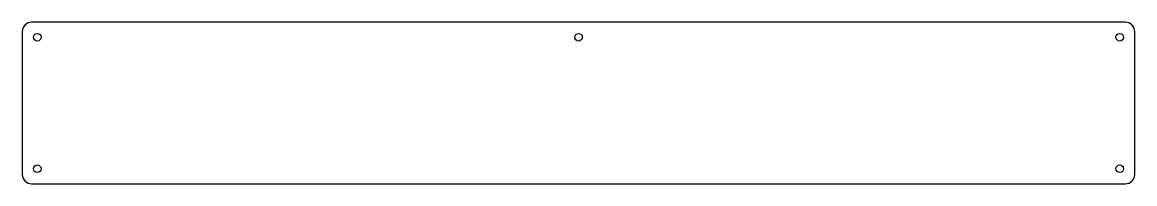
# Model space of a CAD drawing. Header units: millimetres. Extents: x -4 to 292, y -4 to 39.
import ezdxf

# ---------------------------------------------------------------- set-up
doc = ezdxf.new("R2010")
doc.units = ezdxf.units.MM
doc.layers.get('0').update_dxf_attribs({"linetype": 'CONTINUOUS'})

msp = doc.modelspace()

# ---------------------------------------------------------------- linework, layer by layer
msp.add_lwpolyline([(-4, 36.5), (-4, -1.5, 0.414214), (-1.5, -4), (289.25, -4, 0.414211), (291.75, -1.5), (291.75, 36.5, 0.414216), (289.25, 39), (-1.5, 39, 0.414214)], format="xyb", close=True)
for centre in [(0, 35), (143.88, 35), (287.75, 35), (0, 0), (287.75, 0)]:
    msp.add_circle(centre, 1.01)

doc.saveas('drawing.dxf')
